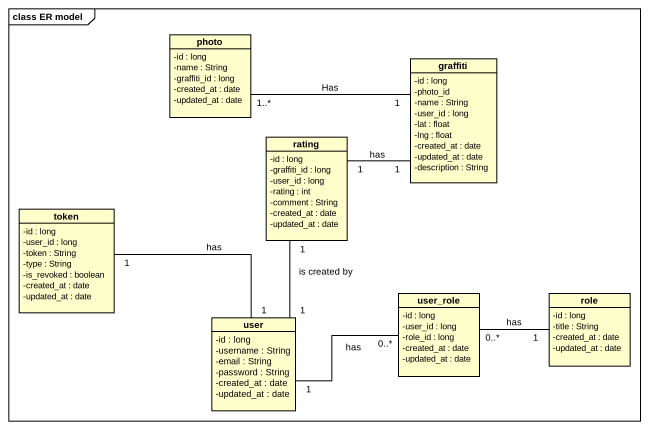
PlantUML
@startuml
mainframe class ER model
hide circle
hide empty members
skinparam classAttributeIconSize 0
class photo {
  -id : long
  -name : String
  -graffiti_id : long
  -created_at : date
  -updated_at : date
}
class graffiti {
  -id : long
  -photo_id
  -name : String
  -user_id : long
  -lat : float
  -lng : float
  -created_at : date
  -updated_at : date
  -description : String
}
class rating {
  -id : long
  -graffiti_id : long
  -user_id : long
  -rating : int
  -comment : String
  -created_at : date
  -updated_at : date
}
class token {
  -id : long
  -user_id : long
  -token : String
  -type : String
  -is_revoked : boolean
  -created_at : date
  -updated_at : date
}
class user {
  -id : long
  -username : String
  -email : String
  -password : String
  -created_at : date
  -updated_at : date
}
class user_role {
  -id : long
  -user_id : long
  -role_id : long
  -created_at : date
  -updated_at : date
}
class role {
  -id : long
  -title : String
  -created_at : date
  -updated_at : date
}
graffiti "1" -left- "1..*" photo : Has
graffiti "1" -left- "1" rating : has
token "1" -right- "1" user : has
user "1" -up- "1" rating : is created by
user_role "0..*" -left- "1" user : has
role "1" -left- "0..*" user_role : has
@enduml
